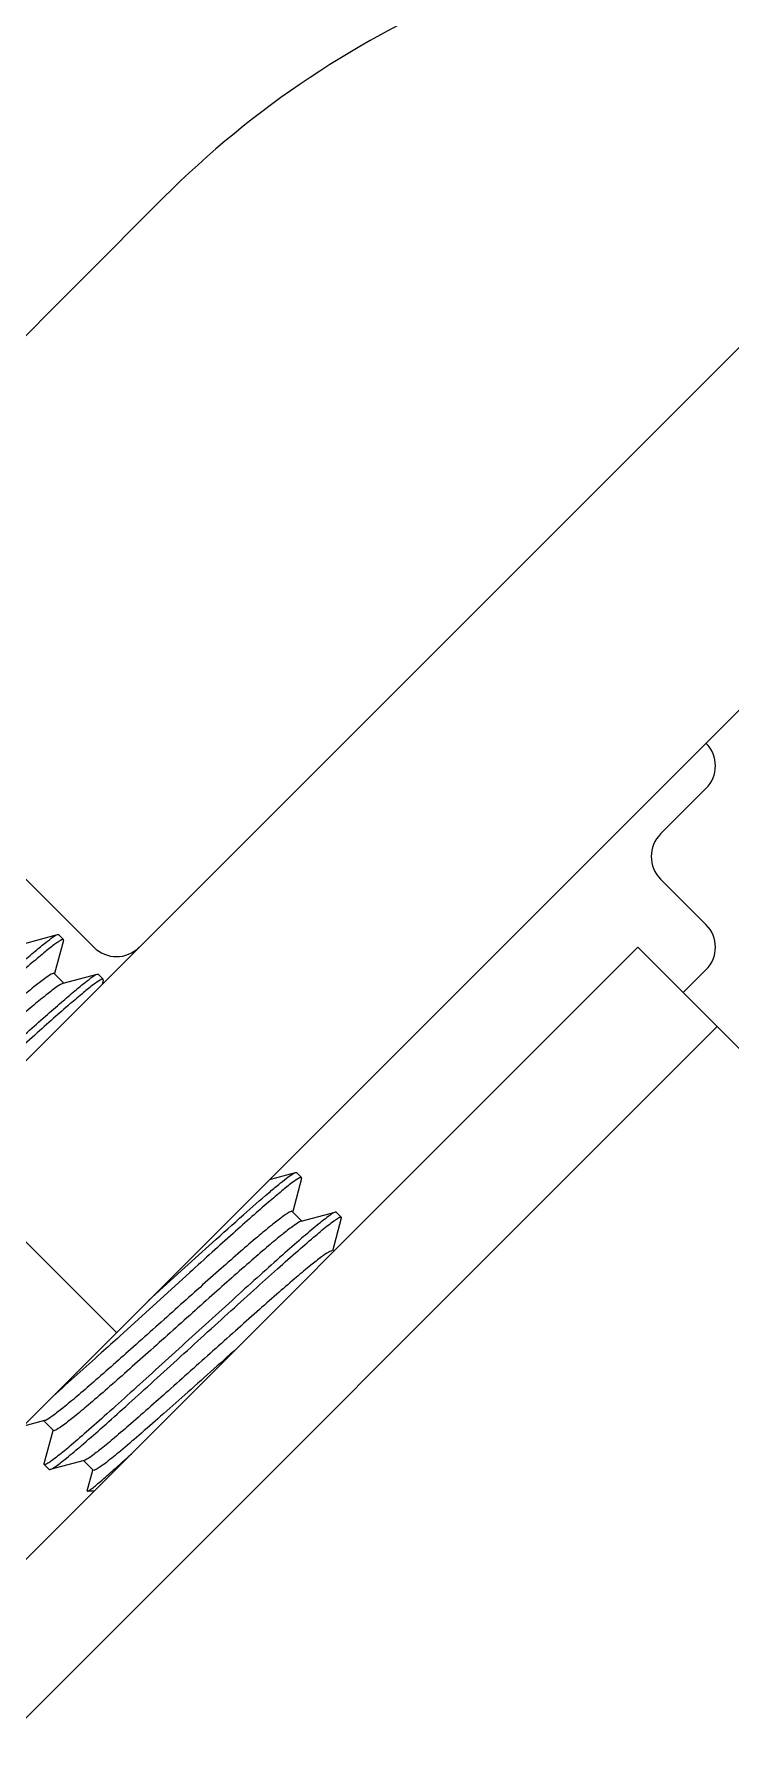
# Model space of a CAD drawing. Extents: x 1031190 to 1725648, y 733081 to 1571294.
# Drawn here: x 1165874.5 to 1166052.3, y 1238538.9 to 1238972.8 of the extents above; entities that cross this region are included whole.
import ezdxf

# ---------------------------------------------------------------- set-up
doc = ezdxf.new("R2010")
doc.units = 0
doc.header["$LTSCALE"] = 1000
doc.header["$MEASUREMENT"] = 0

msp = doc.modelspace()

# ---------------------------------------------------------------- linework, layer by layer
for p, q in [((1166090.91, 1238929.43), (1165762.55, 1238601.07)), ((1165907.55, 1238931.11), (1165831.95, 1238855.51)), ((1165808.81, 1238554.81), (1166097.97, 1238843.97)), ((1165831.95, 1238797.69), (1165889.78, 1238739.86)), ((1166045.9, 1238780.34), (1166034.34, 1238768.77)), ((1166034.34, 1238757.21), (1166045.9, 1238745.65)), ((1165871.8, 1238740.77), (1165880.51, 1238743.09)), ((1165880.51, 1238743.09), (1165880.75, 1238743.08)), ((1165882.01, 1238741.81), (1165880.75, 1238743.08)), ((1163451.27, 1236162.58), (1166028.54, 1238739.85)), ((1165882.03, 1238741.57), (1165879.76, 1238733.14)), ((1166265.62, 1238502.77), (1166028.54, 1238739.85)), ((1166045.9, 1238734.08), (1166040.1, 1238728.28)), ((1165879.67, 1238733.16), (1165882.13, 1238730.71)), ((1165881.92, 1238730.66), (1165881.65, 1238730.56)), ((1165881.92, 1238730.66), (1165890.63, 1238732.97)), ((1165890.63, 1238732.97), (1165890.87, 1238732.96)), ((1165892.13, 1238731.69), (1165890.87, 1238732.96)), ((1165892.15, 1238731.45), (1165891.86, 1238730.38)), ((1165892.15, 1238731.45), (1165892.13, 1238731.69)), ((1163471.51, 1236142.34), (1166048.78, 1238719.61)), ((1165895.54, 1238641.55), (1165849.28, 1238687.8)), ((1165935.86, 1238680.95), (1165941.22, 1238682.38)), ((1165941.22, 1238682.38), (1165941.46, 1238682.36)), ((1165942.72, 1238681.1), (1165941.46, 1238682.36)), ((1165934.62, 1238680.62), (1165935.86, 1238680.95)), ((1165942.74, 1238680.86), (1165940.48, 1238672.43)), ((1165942.74, 1238680.86), (1165942.72, 1238681.1)), ((1165940.39, 1238672.45), (1165942.84, 1238670)), ((1165942.63, 1238669.94), (1165951.34, 1238672.26)), ((1165952.86, 1238670.74), (1165950.6, 1238662.31)), ((1165951.34, 1238672.26), (1165951.18, 1238672.2)), ((1165951.58, 1238672.24), (1165951.34, 1238672.26)), ((1165952.84, 1238670.98), (1165951.58, 1238672.24)), ((1165952.84, 1238670.98), (1165952.86, 1238670.74)), ((1165914.22, 1238656.87), (1165897.31, 1238641.47)), ((1165903.72, 1238649.72), (1165912.96, 1238658.13)), ((1165897.31, 1238641.47), (1165896.36, 1238640.61)), ((1165877.21, 1238619.09), (1165871.57, 1238617.57)), ((1165879.46, 1238616.58), (1165877, 1238619.03)), ((1165877.12, 1238608.15), (1165879.36, 1238616.6)), ((1165877.13, 1238607.91), (1165877.12, 1238608.15)), ((1165878.4, 1238606.65), (1165877.13, 1238607.91)), ((1165887.33, 1238608.97), (1165878.64, 1238606.63)), ((1165889.57, 1238606.46), (1165887.12, 1238608.91)), ((1165887.53, 1238609.04), (1165887.33, 1238608.97)), ((1165878.4, 1238606.65), (1165878.64, 1238606.63)), ((1165888.08, 1238601.19), (1165889.48, 1238606.48)), ((1165888.08, 1238601.19), (1165888.13, 1238601.07)), ((1165889.76, 1238601.07), (1165888.13, 1238601.07))]:
    msp.add_line(p, q)
for centre, radius, start, end in [((1166081.02, 1238757.63), 245.33, 90.0086, 135), ((1166040.12, 1238786.12), 8.18, 315, 45), ((1166040.12, 1238762.99), 8.18, 135, 225), ((1166040.12, 1238739.86), 8.18, 315, 45), ((1165895.56, 1238745.65), 8.18, 225, 315), ((1167784.59, 1236598.97), 2782.65, 132.07356, 132.2686)]:
    msp.add_arc(centre, radius, start, end)
for points, knots in [([(1165852.24, 1238718.85), (1165855.71, 1238722), (1165860.72, 1238726.54), (1165867.1, 1238732.23), (1165871.12, 1238735.77), (1165874.51, 1238738.66), (1165877.18, 1238740.88), (1165879.08, 1238742.27), (1165880.1, 1238742.99), (1165880.51, 1238743.09)], [0, 0, 0, 0, 0.377471, 0.543193, 0.688111, 0.808727, 0.902173, 0.966298, 1, 1, 1, 1]), ([(1165882.01, 1238741.81), (1165881.95, 1238741.87), (1165881.63, 1238741.81), (1165881.18, 1238741.56), (1165880.44, 1238741.09), (1165879.01, 1238740.04), (1165876.67, 1238738.16), (1165873.29, 1238735.29), (1165869.15, 1238731.67), (1165864.38, 1238727.42), (1165859.09, 1238722.65), (1165855.41, 1238719.32), (1165853.5, 1238717.59)], [0, 0, 0, 0, 0.006773, 0.021185, 0.044126, 0.075641, 0.163702, 0.283196, 0.43092, 0.602853, 0.7943, 1, 1, 1, 1]), ([(1165882.03, 1238741.57), (1165882.04, 1238741.62), (1165882.06, 1238741.7), (1165882.03, 1238741.79), (1165882.01, 1238741.81)], [0, 0, 0, 0, 0.601161, 1, 1, 1, 1]), ([(1165879.67, 1238733.16), (1165879.61, 1238733.23), (1165879.28, 1238733.18), (1165878.46, 1238732.75), (1165876.76, 1238731.57), (1165874.17, 1238729.52), (1165870.71, 1238726.63), (1165866.55, 1238723.03), (1165861.79, 1238718.85), (1165856.59, 1238714.23), (1165849.26, 1238707.68), (1165840.31, 1238699.65), (1165830.57, 1238691.02), (1165823.63, 1238685.01), (1165819.41, 1238681.64), (1165817.84, 1238680.5), (1165817.18, 1238680.12)], [0, 0, 0, 0, 0.003304, 0.010111, 0.035617, 0.076659, 0.131985, 0.199788, 0.27782, 0.363483, 0.453918, 0.636961, 0.802699, 0.929211, 0.972307, 1, 1, 1, 1]), ([(1165881.65, 1238730.56), (1165881.08, 1238730.3), (1165879.68, 1238729.3), (1165877.15, 1238727.36), (1165873.75, 1238724.53), (1165867.78, 1238719.39), (1165859.18, 1238711.77), (1165850.12, 1238703.65), (1165842.62, 1238696.94), (1165837.27, 1238692.18), (1165832.35, 1238687.85), (1165828.04, 1238684.11), (1165824.45, 1238681.11), (1165821.76, 1238678.96), (1165820, 1238677.73), (1165819.15, 1238677.28), (1165818.81, 1238677.23), (1165818.74, 1238677.29)], [0, 0, 0, 0, 0.022835, 0.061922, 0.116063, 0.18342, 0.348093, 0.533262, 0.625558, 0.713362, 0.793619, 0.863541, 0.920711, 0.963177, 0.989581, 0.996616, 1, 1, 1, 1]), ([(1165862.36, 1238708.73), (1165865.83, 1238711.88), (1165870.83, 1238716.42), (1165877.22, 1238722.11), (1165881.24, 1238725.65), (1165884.63, 1238728.54), (1165887.3, 1238730.76), (1165889.2, 1238732.15), (1165890.22, 1238732.87), (1165890.63, 1238732.97)], [0, 0, 0, 0, 0.37747, 0.543196, 0.688117, 0.808733, 0.902176, 0.966298, 1, 1, 1, 1]), ([(1165892.13, 1238731.69), (1165892.07, 1238731.75), (1165891.75, 1238731.69), (1165890.97, 1238731.26), (1165889.33, 1238730.09), (1165886.81, 1238728.05), (1165883.4, 1238725.17), (1165879.27, 1238721.55), (1165874.5, 1238717.3), (1165869.21, 1238712.54), (1165865.53, 1238709.2), (1165863.62, 1238707.47)], [0, 0, 0, 0, 0.006754, 0.021145, 0.075539, 0.16358, 0.283067, 0.430802, 0.602761, 0.794254, 1, 1, 1, 1]), ([(1165919.98, 1238664.49), (1165922.63, 1238666.88), (1165927.4, 1238671.16), (1165933.05, 1238676.12), (1165936.72, 1238679.19), (1165938.7, 1238680.78), (1165940.12, 1238681.79), (1165940.91, 1238682.29), (1165941.22, 1238682.38)], [0, 0, 0, 0, 0.384776, 0.692129, 0.810102, 0.901533, 0.965023, 1, 1, 1, 1]), ([(1165942.72, 1238681.1), (1165942.66, 1238681.16), (1165942.35, 1238681.1), (1165941.57, 1238680.67), (1165939.92, 1238679.49), (1165937.4, 1238677.45), (1165934, 1238674.57), (1165929.87, 1238670.96), (1165925.09, 1238666.7), (1165919.8, 1238661.94), (1165916.12, 1238658.6), (1165914.22, 1238656.87)], [0, 0, 0, 0, 0.006763, 0.021164, 0.075577, 0.163627, 0.283117, 0.430848, 0.602798, 0.794273, 1, 1, 1, 1]), ([(1165951.18, 1238672.2), (1165950.58, 1238671.95), (1165949.08, 1238670.83), (1165946.28, 1238668.64), (1165942.41, 1238665.32), (1165937.58, 1238661.09), (1165931.96, 1238656.06), (1165923.44, 1238648.36), (1165914.57, 1238640.27), (1165905.64, 1238632.13), (1165899.23, 1238626.32), (1165893.34, 1238621.03), (1165888.16, 1238616.44), (1165883.89, 1238612.75), (1165880.92, 1238610.3), (1165879.11, 1238608.92), (1165878.16, 1238608.28), (1165877.61, 1238607.96), (1165877.21, 1238607.84), (1165877.13, 1238607.91)], [0, 0, 0, 0, 0.019907, 0.056634, 0.109025, 0.175256, 0.252981, 0.339436, 0.526014, 0.619485, 0.708622, 0.790247, 0.861456, 0.919721, 0.962993, 0.978527, 0.989825, 0.996867, 1, 1, 1, 1]), ([(1165940.39, 1238672.45), (1165940.32, 1238672.51), (1165939.98, 1238672.46), (1165939.14, 1238672.02), (1165937.4, 1238670.8), (1165934.75, 1238668.68), (1165931.2, 1238665.72), (1165926.93, 1238662.03), (1165922.06, 1238657.74), (1165916.75, 1238653.02), (1165909.3, 1238646.36), (1165900.27, 1238638.27), (1165891.69, 1238630.65), (1165885.69, 1238625.48), (1165882.24, 1238622.6), (1165879.65, 1238620.58), (1165878.19, 1238619.54), (1165877.59, 1238619.24)], [0, 0, 0, 0, 0.003359, 0.010322, 0.036444, 0.078464, 0.135055, 0.204313, 0.283873, 0.371008, 0.462723, 0.647233, 0.812247, 0.880232, 0.935318, 0.975657, 1, 1, 1, 1]), ([(1165878.64, 1238606.63), (1165879.19, 1238606.78), (1165880.58, 1238607.85), (1165883.23, 1238609.85), (1165886.99, 1238613.07), (1165891.75, 1238617.23), (1165897.34, 1238622.23), (1165903.57, 1238627.85), (1165910.23, 1238633.9), (1165917.06, 1238640.13), (1165923.85, 1238646.32), (1165930.36, 1238652.21), (1165936.34, 1238657.6), (1165941.61, 1238662.27), (1165945.96, 1238666.03), (1165948.99, 1238668.53), (1165950.83, 1238669.95), (1165951.8, 1238670.6), (1165952.36, 1238670.93), (1165952.77, 1238671.05), (1165952.84, 1238670.98)], [0, 0, 0, 0, 0.017284, 0.051806, 0.102517, 0.167622, 0.244771, 0.331162, 0.423655, 0.518881, 0.613376, 0.703697, 0.786559, 0.85895, 0.918246, 0.962316, 0.97814, 0.989652, 0.996821, 1, 1, 1, 1]), ([(1165942.21, 1238669.77), (1165941.61, 1238669.46), (1165940.14, 1238668.41), (1165937.52, 1238666.37), (1165934.06, 1238663.47), (1165928.05, 1238658.29), (1165919.47, 1238650.67), (1165910.45, 1238642.59), (1165903.02, 1238635.94), (1165897.73, 1238631.23), (1165892.87, 1238626.96), (1165888.62, 1238623.29), (1165885.08, 1238620.33), (1165882.43, 1238618.22), (1165880.69, 1238617.01), (1165879.86, 1238616.56), (1165879.52, 1238616.51), (1165879.46, 1238616.58)], [0, 0, 0, 0, 0.024785, 0.065489, 0.120851, 0.189019, 0.354131, 0.538447, 0.629993, 0.716932, 0.79629, 0.865354, 0.921777, 0.963666, 0.989706, 0.996648, 1, 1, 1, 1]), ([(1165950.51, 1238662.33), (1165950.44, 1238662.4), (1165950.09, 1238662.34), (1165949.24, 1238661.88), (1165947.47, 1238660.64), (1165944.76, 1238658.48), (1165941.15, 1238655.45), (1165936.81, 1238651.7), (1165931.86, 1238647.34), (1165926.48, 1238642.55), (1165918.95, 1238635.82), (1165909.87, 1238627.68), (1165901.27, 1238620.05), (1165895.31, 1238614.94), (1165891.94, 1238612.14), (1165889.46, 1238610.24), (1165888.09, 1238609.27), (1165887.53, 1238609.04)], [0, 0, 0, 0, 0.003398, 0.010478, 0.037053, 0.07979, 0.137309, 0.207632, 0.28831, 0.376519, 0.469165, 0.65473, 0.819193, 0.88617, 0.939738, 0.978071, 1, 1, 1, 1]), ([(1165896.36, 1238640.61), (1165894.8, 1238639.19), (1165889.16, 1238634.09), (1165883.51, 1238629), (1165879.38, 1238625.38)], [0, 0, 0, 0, 0.277319, 1, 1, 1, 1]), ([(1165926.21, 1238637.52), (1165923.99, 1238635.53), (1165919.59, 1238631.59), (1165913.13, 1238625.81), (1165907.03, 1238620.39), (1165901.56, 1238615.59), (1165896.96, 1238611.66), (1165893.74, 1238609.03), (1165891.76, 1238607.54), (1165890.72, 1238606.85), (1165890.1, 1238606.49), (1165889.66, 1238606.38), (1165889.57, 1238606.46)], [0, 0, 0, 0, 0.185176, 0.368093, 0.540254, 0.693667, 0.821232, 0.91709, 0.95173, 0.977016, 0.992838, 1, 1, 1, 1]), ([(1165888.13, 1238601.07), (1165888.26, 1238601.07), (1165888.62, 1238601.32), (1165889.28, 1238601.77), (1165890.26, 1238602.57), (1165892.17, 1238604.18), (1165895.24, 1238606.91), (1165897.86, 1238609.3), (1165899.35, 1238610.66)], [0, 0, 0, 0, 0.02649, 0.082132, 0.167164, 0.280982, 0.590769, 1, 1, 1, 1])]:
    msp.add_open_spline(points, degree=3, knots=knots)
for points in [[(1165942.63, 1238669.94), (1165942.49, 1238669.9), (1165942.35, 1238669.84), (1165942.21, 1238669.77)], [(1165877.59, 1238619.24), (1165877.47, 1238619.18), (1165877.35, 1238619.12), (1165877.21, 1238619.09)]]:
    msp.add_open_spline(points, degree=3)

doc.saveas('drawing.dxf')
